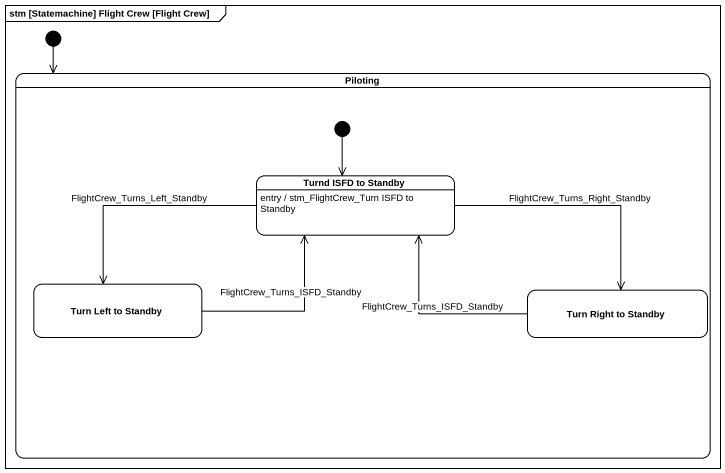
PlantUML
@startuml
mainframe stm [Statemachine] Flight Crew [Flight Crew]
hide empty description
state Piloting {
  state "Turnd ISFD to Standby" as Turnd_ISFD_to_Standby
  Turnd_ISFD_to_Standby : entry / stm_FlightCrew_Turn ISFD to Standby
  state "Turn Left to Standby" as Turn_Left_to_Standby
  state "Turn Right to Standby" as Turn_Right_to_Standby
  [*] --> Turnd_ISFD_to_Standby
}
[*] --> Piloting
Turnd_ISFD_to_Standby -left-> Turn_Left_to_Standby : FlightCrew_Turns_Left_Standby
Turnd_ISFD_to_Standby -right-> Turn_Right_to_Standby : FlightCrew_Turns_Right_Standby
Turn_Left_to_Standby -right-> Turnd_ISFD_to_Standby : FlightCrew_Turns_ISFD_Standby
Turn_Right_to_Standby -left-> Turnd_ISFD_to_Standby : FlightCrew_Turns_ISFD_Standby
@enduml
